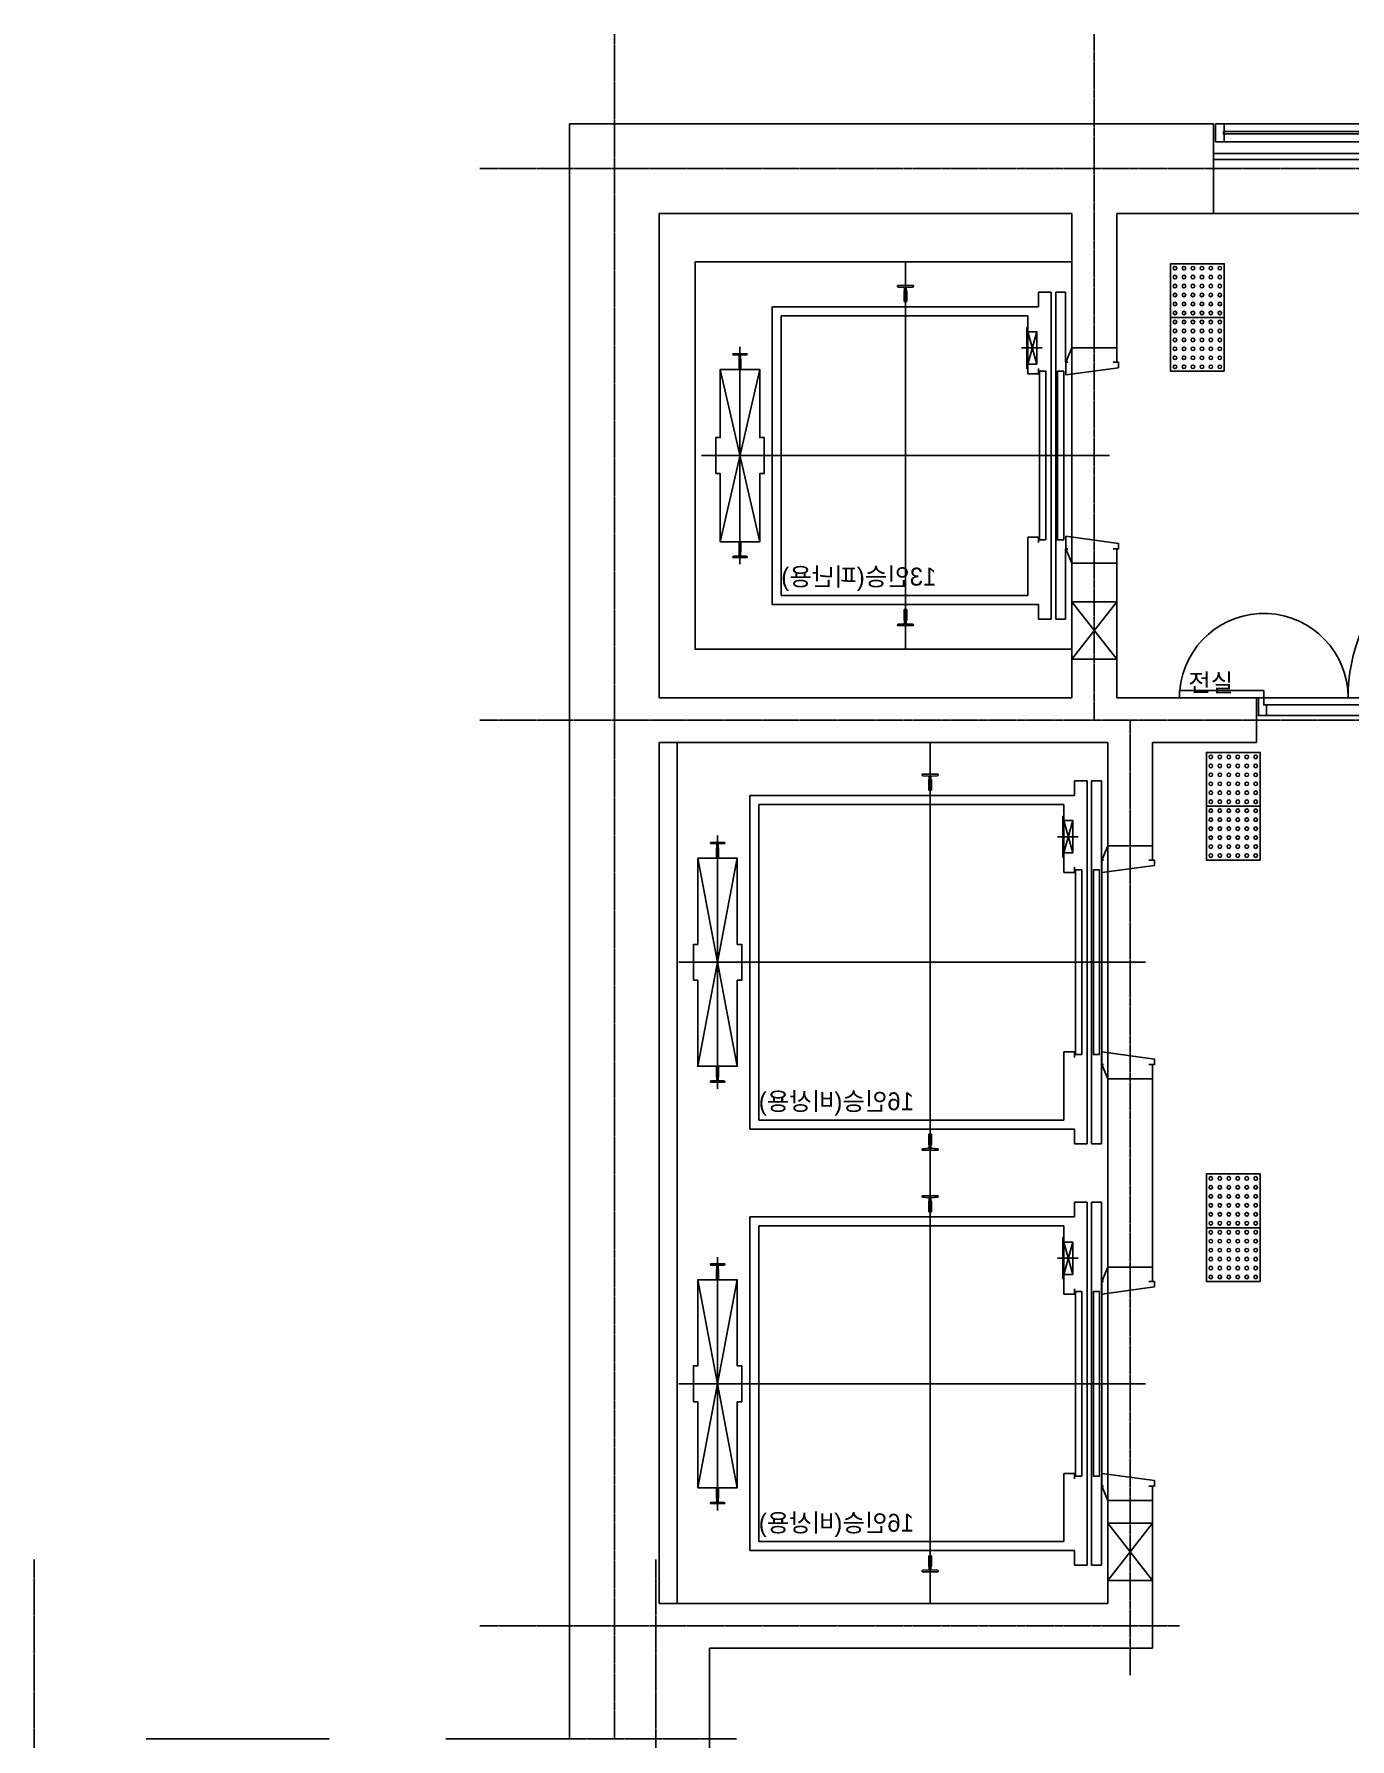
# Model space of a CAD drawing. Header units: millimetres. Extents: x 18456 to 179493, y -203649 to 469211.
# Drawn here: x 114114 to 121449, y 49846 to 59351 of the extents above; entities that cross this region are included whole.
import ezdxf

# ---------------------------------------------------------------- set-up
doc = ezdxf.new("R2010")
doc.units = ezdxf.units.MM
doc.linetypes.add('X-평면도(기본형)$0$CEN', pattern=[52.5, 50, -1, 0.5, -1])
for name, color, linetype, true_color in [('X-평면도(기본형)$0$40HAT', 9, 'Continuous', 0x808080), ('X-평면도(기본형)$0$4ELE', 4, 'Continuous', 0x00ffff), ('X-평면도(기본형)$0$A-DOOR', 4, 'Continuous', 0x00ffff), ('X-평면도(기본형)$0$CEN', 1, 'X-평면도(기본형)$0$CEN', 0xff0000), ('X-평면도(기본형)$0$DEFPOINTS-1', 7, 'Continuous', 0x262f4c), ('X-평면도(기본형)$0$DEFTXT', 7, 'Continuous', 0x7fdfff), ('X-평면도(기본형)$0$ELEV', 9, 'Continuous', 0x808080), ('X-평면도(기본형)$0$NON', 6, 'Continuous', 0xff00ff), ('X-평면도(기본형)$0$TILE', 7, 'Continuous', 0xc0c0c0), ('X-평면도(기본형)$0$W1', 2, 'Continuous', 0xffff00), ('X-평면도(기본형)$0$WID', 4, 'Continuous', 0x00ffff), ('X-평면도(기본형)$0$설비OPEN', 9, 'Continuous', 0x808080)]:
    doc.layers.add(name, color=color, linetype=linetype, true_color=true_color)
doc.styles.add('맑은 고딕 Regular', font='')
doc.styles.get('맑은 고딕 Regular').set_extended_font_data('M+39D80 怨좊뵓')

# ---------------------------------------------------------------- blocks, each defined once
blk = doc.blocks.new('X-평면도(기본형)$0$jjbl')
at = {"layer": 'X-평면도(기본형)$0$TILE'}
blk.add_lwpolyline([(300, 300), (300, 0), (0, 0), (0, 300)], close=True, dxfattribs=at)
for centre in [(25, 275), (25, 225), (75, 275), (75, 225), (125, 275), (125, 225), (175, 275), (175, 225), (225, 275), (225, 225), (275, 275), (275, 225), (25, 175), (25, 125), (75, 175), (75, 125), (125, 175), (125, 125), (175, 175), (175, 125), (225, 175), (225, 125), (275, 175), (275, 125), (25, 75), (25, 25), (75, 75), (75, 25), (125, 75), (125, 25), (175, 75), (175, 25), (225, 75), (225, 25), (275, 75), (275, 25)]:
    blk.add_circle(centre, 10, dxfattribs=at)
blk = doc.blocks.new('X-평면도(기본형)$0$evj')
at = {"xscale": -1, "rotation": 180}
for p in [(300, 600), (300, 300)]:
    blk.add_blockref('X-평면도(기본형)$0$jjbl', p, dxfattribs=at)
blk = doc.blocks.new('X-평면도(기본형)$0$cw1200')
at = {"layer": 'X-평면도(기본형)$0$WID'}
for p, q in [((0, 0), (0, -100)), ((50, 0), (0, 0)), ((50, -41), (50, 0)), ((50, 0), (50, -41)), ((1150, -41), (1150, 0)), ((1150, 0), (1200, 0)), ((1150, 0), (1150, -41)), ((1200, 0), (1200, -100)), ((50, -41), (44.5, -42.8)), ((44.5, -42.8), (44.5, -57.2)), ((50, -59), (44.5, -57.2)), ((46.5, -44), (1153.5, -44)), ((46.5, -44), (46.5, -56)), ((46.5, -56), (1153.5, -56)), ((50, -82), (50, -59)), ((50, -59), (50, -100)), ((1150, -41), (1155.5, -42.8)), ((1150, -59), (1155.5, -57.2)), ((1150, -82), (1150, -59)), ((1150, -59), (1150, -100)), ((1153.5, -44), (1153.5, -56)), ((1153.5, -44), (1153.5, -56)), ((1155.5, -42.8), (1155.5, -57.2)), ((50, -100), (0, -100)), ((1150, -100), (1200, -100))]:
    blk.add_line(p, q, dxfattribs=at)
at = {"layer": 'X-평면도(기본형)$0$WID', "color": 8, "true_color": 0x808080}
for p, q in [((50, 0), (1150, 0)), ((50, -100), (1150, -100))]:
    blk.add_line(p, q, dxfattribs=at)
at = {"layer": 'X-평면도(기본형)$0$WID'}
for points in [[(50, -40.2), (52.7, -41.6), (53.3, -42.6), (53.8, -44)], [(50, -59.8), (52.7, -58.4), (53.3, -57.4), (53.8, -56)], [(1150, -40.2), (1147.3, -41.6), (1146.7, -42.6), (1146.2, -44)], [(1150, -59.8), (1147.3, -58.4), (1146.7, -57.4), (1146.2, -56)]]:
    blk.add_lwpolyline(points, dxfattribs=at)
blk = doc.blocks.new('X-평면도(기본형)$0$ev13k')
at = {"layer": 'X-평면도(기본형)$0$DEFPOINTS-1'}
blk.add_lwpolyline([(-1080, 2225), (1080, 2225), (1080, 125), (-1080, 125)], close=True, dxfattribs=at)
at = {"layer": 'X-평면도(기본형)$0$ELEV', "color": 1, "true_color": 0xff0000}
for p, q in [((0, -85), (0, 2190)), ((-606, 1975), (606, 1975)), ((1080, 1052.5), (-1080, 1052.5))]:
    blk.add_line(p, q, dxfattribs=at)
at = {"layer": 'X-평면도(기본형)$0$ELEV'}
for p, q in [((-565.7, 2015), (-568, 2015)), ((-568, 2015), (-568, 1935)), ((-559.8, 1982.5), (-561.7, 2011.3)), ((-480, 1865), (480, 2085)), ((-480, 2085), (480, 1865)), ((559.8, 1982.5), (561.7, 2011.3)), ((565.7, 2015), (568, 2015)), ((568, 2015), (568, 1935)), ((-568, 1935), (-565.7, 1935)), ((-561.7, 1938.7), (-559.8, 1967.5)), ((-539.2, 1978.8), (-555.8, 1978.8)), ((-555.8, 1971.2), (-539.2, 1971.2)), ((-481, 1980), (-538, 1980)), ((-538, 1970), (-481, 1970)), ((-480, 1979), (-481, 1980)), ((-481, 1970), (-480, 1971)), ((-480, 1971), (-480, 1979)), ((480, 1979), (481, 1980)), ((480, 1971), (480, 1979)), ((481, 1970), (480, 1971)), ((481, 1980), (538, 1980)), ((538, 1970), (481, 1970)), ((539.2, 1978.8), (555.8, 1978.8)), ((555.8, 1971.2), (539.2, 1971.2)), ((561.7, 1938.7), (559.8, 1967.5)), ((568, 1935), (565.7, 1935)), ((-830, 310), (-830, 1795)), ((-830, 1795), (830, 1795)), ((-780, 370), (-780, 1745)), ((-780, 1745), (780, 1745)), ((780, 370), (780, 1745)), ((830, 310), (830, 1795)), ((-943.7, 1097), (-948, 1097)), ((-948, 1097), (-948, 1008)), ((-937.3, 1060.9), (-939.7, 1093.3)), ((-921.2, 1057.2), (-933.3, 1057.2)), ((-933.3, 1047.7), (-921.2, 1047.7)), ((-860, 1060.5), (-918, 1060.5)), ((-859, 1059.5), (-860, 1060.5)), ((-859, 1045.5), (-859, 1059.5)), ((859, 1059.5), (860, 1060.5)), ((859, 1045.5), (859, 1059.5)), ((860, 1060.5), (918, 1060.5)), ((921.2, 1057.2), (933.3, 1057.2)), ((933.3, 1047.7), (921.2, 1047.7)), ((937.3, 1060.9), (939.7, 1093.3)), ((943.7, 1097), (948, 1097)), ((948, 1097), (948, 1008)), ((-948, 1008), (-943.7, 1008)), ((-939.7, 1011.7), (-937.3, 1044.1)), ((-918, 1044.5), (-860, 1044.5)), ((-860, 1044.5), (-859, 1045.5)), ((860, 1044.5), (859, 1045.5)), ((918, 1044.5), (860, 1044.5)), ((939.7, 1011.7), (937.3, 1044.1)), ((948, 1008), (943.7, 1008)), ((-830, 310), (-912, 310)), ((-912, 240), (-912, 310)), ((-455, 370), (-780, 370)), ((-690, 370), (-510, 320)), ((-690, 320), (-510, 370)), ((-455, 310), (-485, 310)), ((-455, 310), (-455, 370)), ((780, 370), (455, 370)), ((455, 310), (455, 370)), ((455, 310), (485, 310)), ((830, 310), (912, 310)), ((912, 240), (912, 310)), ((-912, 240), (912, 240)), ((-912, 215), (912, 215)), ((-912, 160), (-912, 215)), ((912, 160), (912, 215)), ((-912, 160), (-520, 160)), ((520, 160), (912, 160))]:
    blk.add_line(p, q, dxfattribs=at)
at = {"layer": 'X-평면도(기본형)$0$ELEV', "color": 1, "ltscale": 0.01, "true_color": 0xff0000}
blk.add_line((-600, 405), (-600, 290), dxfattribs=at)
at = {"layer": 'X-평면도(기본형)$0$ELEV', "color": 18, "true_color": 0x000000}
for p, q in [((-520, 158), (-600, 125)), ((520, 158), (600, 125)), ((-520, -125), (-600, -125)), ((520, -125), (600, -125))]:
    blk.add_line(p, q, dxfattribs=at)
at = {"layer": 'X-평면도(기본형)$0$ELEV'}
for points in [[(100, 2110), (100, 2085), (480, 2085), (480, 1865), (100, 1865), (100, 1840), (-100, 1840), (-100, 1865), (-480, 1865), (-480, 2085), (-100, 2085), (-100, 2110)], [(-715, 375), (-485, 375), (-485, 370), (-715, 370)], [(-690, 370), (-510, 370), (-510, 320), (-690, 320)], [(470, 270), (-470, 270), (-470, 305), (470, 305)], [(470, 170), (-470, 170), (-470, 205), (470, 205)]]:
    blk.add_lwpolyline(points, close=True, dxfattribs=at)
at = {"layer": 'X-평면도(기본형)$0$ELEV', "color": 4, "true_color": 0x00ffff}
for points in [[(-520, 148), (-520, 158), (-520, 156), (-520, 158), (-450, 158), (-490, -135), (-520, -135), (-520, -105)], [(520, 148), (520, 158), (520, 156), (520, 158), (450, 158), (490, -135), (520, -135), (520, -105)]]:
    blk.add_lwpolyline(points, dxfattribs=at)
at = {"layer": 'X-평면도(기본형)$0$ELEV'}
for centre, radius, start, end in [((-565.7, 2011), 4, 3.94519, 90), ((-565.7, 1939), 4, 270, 356.05481), ((539.2, 1980), 1.2, 180, 270), ((539.2, 1970), 1.2, 90, 180), ((555.8, 1982.8), 4, 270, 356.05481), ((555.8, 1967.2), 4, 3.94519, 90), ((-943.7, 1093), 4, 4.31603, 90), ((921.2, 1060.5), 3.2, 179.11171, 270), ((921.3, 1044.5), 3.25, 90.88829, 180), ((933.3, 1061.2), 4, 270, 355.68397), ((933.3, 1043.7), 4, 4.31603, 90), ((-943.7, 1012), 4, 270, 355.68397)]:
    blk.add_arc(centre, radius, start, end, dxfattribs=at)
at = {"layer": 'X-평면도(기본형)$0$ELEV', "extrusion": (0, 0, -1)}
for centre, radius, start, end in [((-565.7, 2011), 4, 3.94519, 90), ((555.8, 1982.8), 4, 270, 356.05481), ((555.8, 1967.2), 4, 3.94519, 90), ((539.2, 1980), 1.2, 180, 270), ((539.2, 1970), 1.2, 90, 180), ((-565.7, 1939), 4, 270, 356.05481), ((933.3, 1061.2), 4, 270, 355.68397), ((933.3, 1043.7), 4, 4.31603, 90), ((921.2, 1060.5), 3.2, 179.11171, 270), ((921.3, 1044.5), 3.25, 90.88829, 180), ((-943.7, 1093), 4, 4.31603, 90), ((-943.7, 1012), 4, 270, 355.68397)]:
    blk.add_arc(centre, radius, start, end, dxfattribs=at)
at = {"layer": 'X-평면도(기본형)$0$DEFTXT', "insert": (755, 1745), "char_height": 100, "width": 2039.13, "attachment_point": 9, "rotation": 90, "style": '맑은 고딕 Regular'}
blk.add_mtext('13인승(피난용)', dxfattribs=at)
blk = doc.blocks.new('X-평면도(기본형)$0$ev16x2k')
at = {"layer": 'X-평면도(기본형)$0$DEFPOINTS-1'}
blk.add_lwpolyline([(-1225, 2525), (3575, 2525), (3575, 125), (-1225, 125)], close=True, dxfattribs=at)
at = {"layer": 'X-평면도(기본형)$0$ELEV', "color": 1, "true_color": 0xff0000}
for p, q in [((0, -85), (0, 2515)), ((2350, -85), (2350, 2515)), ((-706, 2300), (706, 2300)), ((1644, 2300), (3056, 2300)), ((3575, 1115), (-1220, 1115))]:
    blk.add_line(p, q, dxfattribs=at)
at = {"layer": 'X-평면도(기본형)$0$ELEV'}
for p, q in [((-580, 2190), (580, 2410)), ((-580, 2410), (580, 2190)), ((1770, 2190), (2930, 2410)), ((1770, 2410), (2930, 2190)), ((-665.7, 2340), (-668, 2340)), ((-668, 2340), (-668, 2260)), ((-659.8, 2307.5), (-661.7, 2336.3)), ((-661.7, 2263.7), (-659.8, 2292.5)), ((-639.2, 2303.8), (-655.8, 2303.8)), ((-655.8, 2296.3), (-639.2, 2296.3)), ((-581, 2305), (-638, 2305)), ((-638, 2295), (-581, 2295)), ((-580, 2304), (-581, 2305)), ((-581, 2295), (-580, 2296)), ((-580, 2296), (-580, 2304)), ((580, 2304), (581, 2305)), ((580, 2296), (580, 2304)), ((581, 2295), (580, 2296)), ((581, 2305), (638, 2305)), ((638, 2295), (581, 2295)), ((639.2, 2303.8), (655.8, 2303.8)), ((655.8, 2296.3), (639.2, 2296.3)), ((659.8, 2307.5), (661.7, 2336.3)), ((661.7, 2263.7), (659.8, 2292.5)), ((665.7, 2340), (668, 2340)), ((668, 2340), (668, 2260)), ((1684.3, 2340), (1682, 2340)), ((1682, 2340), (1682, 2260)), ((1690.2, 2307.5), (1688.3, 2336.3)), ((1688.3, 2263.7), (1690.2, 2292.5)), ((1710.8, 2303.8), (1694.2, 2303.8)), ((1694.2, 2296.3), (1710.8, 2296.3)), ((1769, 2305), (1712, 2305)), ((1712, 2295), (1769, 2295)), ((1770, 2304), (1769, 2305)), ((1769, 2295), (1770, 2296)), ((1770, 2296), (1770, 2304)), ((2930, 2304), (2931, 2305)), ((2930, 2296), (2930, 2304)), ((2931, 2295), (2930, 2296)), ((2931, 2305), (2988, 2305)), ((2988, 2295), (2931, 2295)), ((2989.2, 2303.8), (3005.8, 2303.8)), ((3005.8, 2296.3), (2989.2, 2296.3)), ((3009.8, 2307.5), (3011.7, 2336.3)), ((3011.7, 2263.7), (3009.8, 2292.5)), ((3015.7, 2340), (3018, 2340)), ((3018, 2340), (3018, 2260)), ((-668, 2260), (-665.7, 2260)), ((668, 2260), (665.7, 2260)), ((1682, 2260), (1684.3, 2260)), ((3018, 2260), (3015.7, 2260)), ((-930, 310), (-930, 2120)), ((-930, 2120), (930, 2120)), ((930, 310), (930, 2120)), ((1420, 310), (1420, 2120)), ((1420, 2120), (3280, 2120)), ((3280, 310), (3280, 2120)), ((-880, 370), (-880, 2070)), ((-880, 2070), (880, 2070)), ((880, 370), (880, 2070)), ((1470, 370), (1470, 2070)), ((1470, 2070), (3230, 2070)), ((3230, 370), (3230, 2070)), ((-1043.7, 1159.5), (-1048, 1159.5)), ((-1048, 1159.5), (-1048, 1070.5)), ((-1037.3, 1123.4), (-1039.7, 1155.8)), ((1037.3, 1123.4), (1039.7, 1155.8)), ((1043.7, 1159.5), (1048, 1159.5)), ((1048, 1159.5), (1048, 1070.5)), ((1306.3, 1159.5), (1302, 1159.5)), ((1302, 1159.5), (1302, 1070.5)), ((1312.7, 1123.4), (1310.3, 1155.8)), ((3387.3, 1123.4), (3389.7, 1155.8)), ((3393.7, 1159.5), (3398, 1159.5)), ((3398, 1159.5), (3398, 1070.5)), ((-1048, 1070.5), (-1043.7, 1070.5)), ((-1039.7, 1074.2), (-1037.3, 1106.6)), ((-1021.2, 1119.8), (-1033.3, 1119.8)), ((-1033.3, 1110.2), (-1021.2, 1110.2)), ((-960, 1123), (-1018, 1123)), ((-1018, 1107), (-960, 1107)), ((-959, 1122), (-960, 1123)), ((-960, 1107), (-959, 1108)), ((-959, 1108), (-959, 1122)), ((959, 1122), (960, 1123)), ((959, 1108), (959, 1122)), ((960, 1107), (959, 1108)), ((960, 1123), (1018, 1123)), ((1018, 1107), (960, 1107)), ((1021.2, 1119.8), (1033.3, 1119.8)), ((1033.3, 1110.2), (1021.2, 1110.2)), ((1039.7, 1074.2), (1037.3, 1106.6)), ((1048, 1070.5), (1043.7, 1070.5)), ((1302, 1070.5), (1306.3, 1070.5)), ((1310.3, 1074.2), (1312.7, 1106.6)), ((1328.8, 1119.8), (1316.7, 1119.8)), ((1316.7, 1110.2), (1328.8, 1110.2)), ((1390, 1123), (1332, 1123)), ((1332, 1107), (1390, 1107)), ((1391, 1122), (1390, 1123)), ((1390, 1107), (1391, 1108)), ((1391, 1108), (1391, 1122)), ((3309, 1122), (3310, 1123)), ((3309, 1108), (3309, 1122)), ((3310, 1107), (3309, 1108)), ((3310, 1123), (3368, 1123)), ((3368, 1107), (3310, 1107)), ((3371.2, 1119.8), (3383.3, 1119.8)), ((3383.3, 1110.2), (3371.2, 1110.2)), ((3389.7, 1074.2), (3387.3, 1106.6)), ((3398, 1070.5), (3393.7, 1070.5)), ((-930, 310), (-1012, 310)), ((-1012, 240), (-1012, 310)), ((-500, 370), (-880, 370)), ((-790, 370), (-610, 320)), ((-790, 320), (-610, 370)), ((-500, 310), (-530, 310)), ((-500, 310), (-500, 370)), ((880, 370), (500, 370)), ((500, 310), (500, 370)), ((500, 310), (530, 310)), ((930, 310), (1012, 310)), ((1012, 240), (1012, 310)), ((1420, 310), (1338, 310)), ((1338, 240), (1338, 310)), ((1850, 370), (1470, 370)), ((1560, 370), (1740, 320)), ((1560, 320), (1740, 370)), ((1850, 310), (1820, 310)), ((1850, 310), (1850, 370)), ((3230, 370), (2850, 370)), ((2850, 310), (2850, 370)), ((2850, 310), (2880, 310)), ((3280, 310), (3362, 310)), ((3362, 240), (3362, 310)), ((-1012, 240), (1012, 240)), ((-1012, 215), (1012, 215)), ((-1012, 160), (-1012, 215)), ((1012, 160), (1012, 215)), ((1338, 240), (3362, 240)), ((1338, 215), (3362, 215)), ((1338, 160), (1338, 215)), ((3362, 160), (3362, 215)), ((-1012, 160), (-515, 160)), ((-500, 158), (500, 158)), ((515, 160), (1012, 160)), ((1338, 160), (1835, 160)), ((1850, 158), (2850, 158)), ((2865, 160), (3362, 160))]:
    blk.add_line(p, q, dxfattribs=at)
at = {"layer": 'X-평면도(기본형)$0$ELEV', "color": 1, "ltscale": 0.01, "true_color": 0xff0000}
for p, q in [((-700, 405), (-700, 290)), ((1650, 405), (1650, 290))]:
    blk.add_line(p, q, dxfattribs=at)
at = {"layer": 'X-평면도(기본형)$0$ELEV', "color": 18, "true_color": 0x000000}
for p, q in [((-570, 158), (-650, 125)), ((570, 158), (650, 125)), ((1780, 158), (1700, 125)), ((2920, 158), (3000, 125)), ((-570, -125), (-650, -125)), ((570, -125), (650, -125)), ((1780, -125), (1700, -125)), ((2920, -125), (3000, -125))]:
    blk.add_line(p, q, dxfattribs=at)
at = {"layer": 'X-평면도(기본형)$0$ELEV'}
for points in [[(100, 2435), (100, 2410), (580, 2410), (580, 2190), (100, 2190), (100, 2165), (-100, 2165), (-100, 2190), (-580, 2190), (-580, 2410), (-100, 2410), (-100, 2435)], [(2450, 2435), (2450, 2410), (2930, 2410), (2930, 2190), (2450, 2190), (2450, 2165), (2250, 2165), (2250, 2190), (1770, 2190), (1770, 2410), (2250, 2410), (2250, 2435)], [(-815, 375), (-585, 375), (-585, 370), (-815, 370)], [(-790, 370), (-610, 370), (-610, 320), (-790, 320)], [(515, 270), (-515, 270), (-515, 305), (515, 305)], [(1535, 375), (1765, 375), (1765, 370), (1535, 370)], [(1560, 370), (1740, 370), (1740, 320), (1560, 320)], [(2865, 270), (1835, 270), (1835, 305), (2865, 305)], [(515, 170), (-515, 170), (-515, 205), (515, 205)], [(2865, 170), (1835, 170), (1835, 205), (2865, 205)]]:
    blk.add_lwpolyline(points, close=True, dxfattribs=at)
at = {"layer": 'X-평면도(기본형)$0$ELEV', "color": 4, "true_color": 0x00ffff}
for points in [[(-570, 148), (-570, 158), (-570, 156), (-570, 158), (-500, 158), (-540, -135), (-570, -135), (-570, -105)], [(570, 148), (570, 158), (570, 156), (570, 158), (500, 158), (540, -135), (570, -135), (570, -105)], [(1780, 148), (1780, 158), (1780, 156), (1780, 158), (1850, 158), (1810, -135), (1780, -135), (1780, -105)], [(2920, 148), (2920, 158), (2920, 156), (2920, 158), (2850, 158), (2890, -135), (2920, -135), (2920, -105)]]:
    blk.add_lwpolyline(points, dxfattribs=at)
at = {"layer": 'X-평면도(기본형)$0$ELEV'}
for centre, radius, start, end in [((-665.7, 2336), 4, 3.94519, 90), ((639.2, 2305), 1.2, 180, 270), ((639.2, 2295), 1.2, 90, 180), ((655.8, 2307.8), 4, 270, 356.05481), ((655.8, 2292.3), 4, 3.94519, 90), ((1684.3, 2336), 4, 3.94519, 90), ((2989.2, 2305), 1.2, 180, 270), ((2989.2, 2295), 1.2, 90, 180), ((3005.8, 2307.8), 4, 270, 356.05481), ((3005.8, 2292.3), 4, 3.94519, 90), ((-665.7, 2264), 4, 270, 356.05481), ((1684.3, 2264), 4, 270, 356.05481), ((-1043.7, 1155.5), 4, 4.31603, 90), ((1306.3, 1155.5), 4, 4.31603, 90), ((-1043.7, 1074.5), 4, 270, 355.68397), ((1021.2, 1123), 3.2, 179.11171, 270), ((1021.3, 1107), 3.25, 90.88829, 180), ((1033.3, 1123.8), 4, 270, 355.68397), ((1033.3, 1106.2), 4, 4.31603, 90), ((1306.3, 1074.5), 4, 270, 355.68397), ((3371.2, 1123), 3.2, 179.11171, 270), ((3371.3, 1107), 3.25, 90.88829, 180), ((3383.3, 1123.8), 4, 270, 355.68397), ((3383.3, 1106.2), 4, 4.31603, 90)]:
    blk.add_arc(centre, radius, start, end, dxfattribs=at)
at = {"layer": 'X-평면도(기본형)$0$ELEV', "extrusion": (0, 0, -1)}
for centre, radius, start, end in [((655.8, 2307.8), 4, 270, 356.05481), ((655.8, 2292.3), 4, 3.94519, 90), ((639.2, 2305), 1.2, 180, 270), ((639.2, 2295), 1.2, 90, 180), ((-665.7, 2336), 4, 3.94519, 90), ((-1694.2, 2307.8), 4, 270, 356.05481), ((-1694.2, 2292.3), 4, 3.94519, 90), ((-1710.8, 2305), 1.2, 180, 270), ((-1710.8, 2295), 1.2, 90, 180), ((-3015.7, 2336), 4, 3.94519, 90), ((-665.7, 2264), 4, 270, 356.05481), ((-3015.7, 2264), 4, 270, 356.05481), ((-1043.7, 1155.5), 4, 4.31603, 90), ((-3393.7, 1155.5), 4, 4.31603, 90), ((1033.3, 1123.8), 4, 270, 355.68397), ((1033.3, 1106.2), 4, 4.31603, 90), ((1021.2, 1123), 3.2, 179.11171, 270), ((1021.3, 1107), 3.25, 90.88829, 180), ((-1043.7, 1074.5), 4, 270, 355.68397), ((-1316.7, 1123.8), 4, 270, 355.68397), ((-1316.7, 1106.2), 4, 4.31603, 90), ((-1328.8, 1123), 3.2, 179.11171, 270), ((-1328.7, 1107), 3.25, 90.88829, 180), ((-3393.7, 1074.5), 4, 270, 355.68397)]:
    blk.add_arc(centre, radius, start, end, dxfattribs=at)
at = {"layer": 'X-평면도(기본형)$0$DEFTXT', "char_height": 100, "width": 2039.13, "attachment_point": 9, "rotation": 90, "style": '맑은 고딕 Regular'}
for insert in [(855, 2070), (3205, 2070)]:
    blk.add_mtext('16인승(비상용)', dxfattribs=dict(at, insert=insert))

msp = doc.modelspace()

# ---------------------------------------------------------------- linework, layer by layer
at = {"color": 6, "true_color": 0xff00ff}
for p, q in [((119898.6, 56186.1), (119898.6, 55866.1)), ((120148.6, 56186.1), (119898.6, 56186.1)), ((120148.6, 56186.1), (119898.6, 55866.1)), ((120148.6, 55866.1), (119898.6, 56186.1)), ((120148.6, 55866.1), (120148.6, 56186.1)), ((119898.6, 55866.1), (120148.6, 55866.1)), ((120098.6, 51048.6), (120098.6, 50728.6)), ((120348.6, 51048.6), (120098.6, 51048.6)), ((120348.6, 51048.6), (120098.6, 50728.6)), ((120348.6, 50728.6), (120098.6, 51048.6)), ((120348.6, 50728.6), (120348.6, 51048.6)), ((120098.6, 50728.6), (120348.6, 50728.6))]:
    msp.add_line(p, q, dxfattribs=at)
at = {"layer": 'X-평면도(기본형)$0$4ELE'}
for p, q in [((121908.6, 58351.1), (120688.6, 58351.1)), ((114738.6, 49846.1), (115758.6, 49846.1)), ((116408.6, 49846.1), (116828.6, 49846.1))]:
    msp.add_line(p, q, dxfattribs=at)
at = {"layer": 'X-평면도(기본형)$0$A-DOOR', "color": 8, "true_color": 0x808080}
for p, q in [((122408.6, 55651.1), (120968.6, 55651.1)), ((122393.6, 55611.1), (120983.6, 55611.1)), ((122393.6, 55551.1), (120983.6, 55551.1))]:
    msp.add_line(p, q, dxfattribs=at)
at = {"layer": 'X-평면도(기본형)$0$A-DOOR'}
for points in [[(120498.6, 55651.1), (120968.6, 55651.1), (120968.6, 55691.1), (120498.6, 55691.1)], [(120983.6, 55551.1), (120938.6, 55551.1), (120938.6, 55651.1), (120968.6, 55651.1), (120968.6, 55611.1), (120983.6, 55611.1)]]:
    msp.add_lwpolyline(points, close=True, dxfattribs=at)
at = {"layer": 'X-평면도(기본형)$0$A-DOOR', "color": 8, "true_color": 0x808080}
for centre, radius, start, end in [((122408.6, 55651.1), 970, 92.63522, 180), ((120968.6, 55651.1), 470, 0, 175.11786)]:
    msp.add_arc(centre, radius, start, end, dxfattribs=at)
at = {"layer": 'X-평면도(기본형)$0$CEN'}
for p, q in [((117348.6, 49846.1), (117348.6, 59351.1)), ((120023.6, 55526.1), (120023.6, 59351.1)), ((116598.6, 58601.1), (126298.6, 58601.1)), ((116598.6, 55526.1), (122573.6, 55526.1)), ((120223.6, 50201.1), (120223.6, 55526.1)), ((114113.6, 50846.1), (114113.6, 44921.1)), ((117578.6, 50846.1), (117578.6, 47821.1)), ((116598.6, 50476.1), (120498.6, 50476.1)), ((116828.6, 49846.1), (118028.6, 49846.1))]:
    msp.add_line(p, q, dxfattribs=at)
at = {"layer": 'X-평면도(기본형)$0$NON'}
for p, q in [((121908.6, 58686.1), (120688.6, 58686.1)), ((121908.6, 58651.1), (120688.6, 58651.1))]:
    msp.add_line(p, q, dxfattribs=at)
at = {"layer": 'X-평면도(기본형)$0$W1'}
for p, q in [((117098.6, 58851.1), (120688.6, 58851.1)), ((117098.6, 49846.1), (117098.6, 58851.1)), ((120688.6, 58351.1), (120688.6, 58851.1)), ((117598.6, 55651.1), (117598.6, 58351.1)), ((117598.6, 58351.1), (119898.6, 58351.1)), ((119898.6, 57601.1), (119898.6, 58351.1)), ((120148.6, 58351.1), (120688.6, 58351.1)), ((120148.6, 57601.1), (120148.6, 58351.1)), ((119898.6, 57601.1), (120148.6, 57601.1)), ((119898.6, 56401.1), (120148.6, 56401.1)), ((119898.6, 55651.1), (119898.6, 56401.1)), ((120148.6, 55651.1), (120148.6, 56401.1)), ((117598.6, 55651.1), (119898.6, 55651.1)), ((120148.6, 55651.1), (120928.6, 55651.1)), ((120928.6, 55401.1), (120928.6, 55651.1)), ((117598.6, 55401.1), (120098.6, 55401.1)), ((117598.6, 50601.1), (117598.6, 55401.1)), ((120098.6, 54826.1), (120098.6, 55401.1)), ((120348.6, 54826.1), (120348.6, 55401.1)), ((120348.6, 55401.1), (120928.6, 55401.1)), ((120348.6, 54826.1), (120098.6, 54826.1)), ((120348.6, 53526.1), (120098.6, 53526.1)), ((120098.6, 52476.1), (120098.6, 53526.1)), ((120348.6, 52476.1), (120348.6, 53526.1)), ((120348.6, 52476.1), (120098.6, 52476.1)), ((120348.6, 51176.1), (120098.6, 51176.1)), ((120098.6, 50601.1), (120098.6, 51176.1)), ((120348.6, 50351.1), (120348.6, 51176.1)), ((117598.6, 50601.1), (120098.6, 50601.1)), ((117878.6, 50351.1), (120348.6, 50351.1)), ((117878.6, 48121.1), (117878.6, 50351.1)), ((116828.6, 49846.1), (117098.6, 49846.1))]:
    msp.add_line(p, q, dxfattribs=at)

# ---------------------------------------------------------------- block references
at = {"xscale": -1}
msp.add_blockref('X-평면도(기본형)$0$cw1200', (121898.6, 58851.1), dxfattribs=at)
at = {"layer": 'X-평면도(기본형)$0$40HAT'}
for p in [(120148.6, 57471.1), (120348.6, 54746.1), (120348.6, 52396.1)]:
    msp.add_blockref('X-평면도(기본형)$0$evj', p, dxfattribs=at)
at = {"layer": 'X-평면도(기본형)$0$설비OPEN', "xscale": -1, "rotation": 90}
for name, p in [('X-평면도(기본형)$0$ev13k', (120023.6, 57001.1)), ('X-평면도(기본형)$0$ev16x2k', (120223.6, 54176.1))]:
    msp.add_blockref(name, p, dxfattribs=at)

# ---------------------------------------------------------------- texts
at = {"layer": 'X-평면도(기본형)$0$DEFTXT', "insert": (120798.6, 55676.1), "char_height": 100, "width": 735.87, "attachment_point": 9, "style": '맑은 고딕 Regular'}
msp.add_mtext('전실', dxfattribs=at)

doc.saveas('drawing.dxf')
